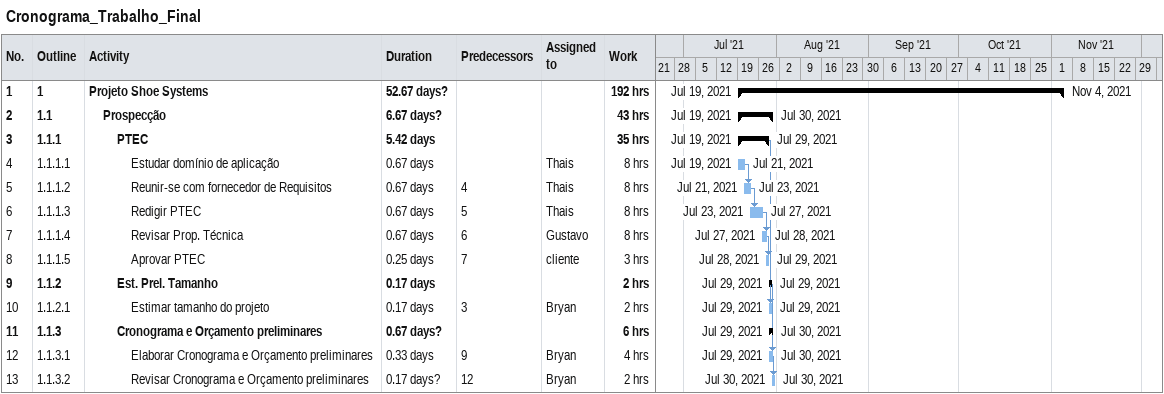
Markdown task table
Cronograma_Trabalho_Final

| ID | WBS | Task | Duration | Start | Finish | Predecessors | Resources | Work (h) |
|---|---|---|---|---|---|---|---|---|
| 1 | 1 | **Projeto Shoe Systems** | 52.67d? | 2021-07-19 | 2021-11-04 |  |  | 192 |
| 2 | 1.1 | **Prospecção** | 6.67d? | 2021-07-19 | 2021-07-30 |  |  | 43 |
| 3 | 1.1.1 | **PTEC** | 5.42d | 2021-07-19 | 2021-07-29 |  |  | 35 |
| 4 | 1.1.1.1 | Estudar domínio de aplicação | 0.67d | 2021-07-19 | 2021-07-21 |  | Thais | 8 |
| 5 | 1.1.1.2 | Reunir-se com fornecedor de Requisitos | 0.67d | 2021-07-21 | 2021-07-23 | 4 | Thais | 8 |
| 6 | 1.1.1.3 | Redigir PTEC | 0.67d | 2021-07-23 | 2021-07-27 | 5 | Thais | 8 |
| 7 | 1.1.1.4 | Revisar Prop. Técnica | 0.67d | 2021-07-27 | 2021-07-28 | 6 | Gustavo | 8 |
| 8 | 1.1.1.5 | Aprovar PTEC | 0.25d | 2021-07-28 | 2021-07-29 | 7 | cliente | 3 |
| 9 | 1.1.2 | **Est. Prel. Tamanho** | 0.17d | 2021-07-29 | 2021-07-29 |  |  | 2 |
| 10 | 1.1.2.1 | Estimar tamanho do projeto | 0.17d | 2021-07-29 | 2021-07-29 | 3 | Bryan | 2 |
| 11 | 1.1.3 | **Cronograma e Orçamento preliminares** | 0.67d? | 2021-07-29 | 2021-07-30 |  |  | 6 |
| 12 | 1.1.3.1 | Elaborar Cronograma e Orçamento preliminares | 0.33d | 2021-07-29 | 2021-07-30 | 9 | Bryan | 4 |
| 13 | 1.1.3.2 | Revisar Cronograma e Orçamento preliminares | 0.17d? | 2021-07-30 | 2021-07-30 | 12 | Bryan | 2 |
